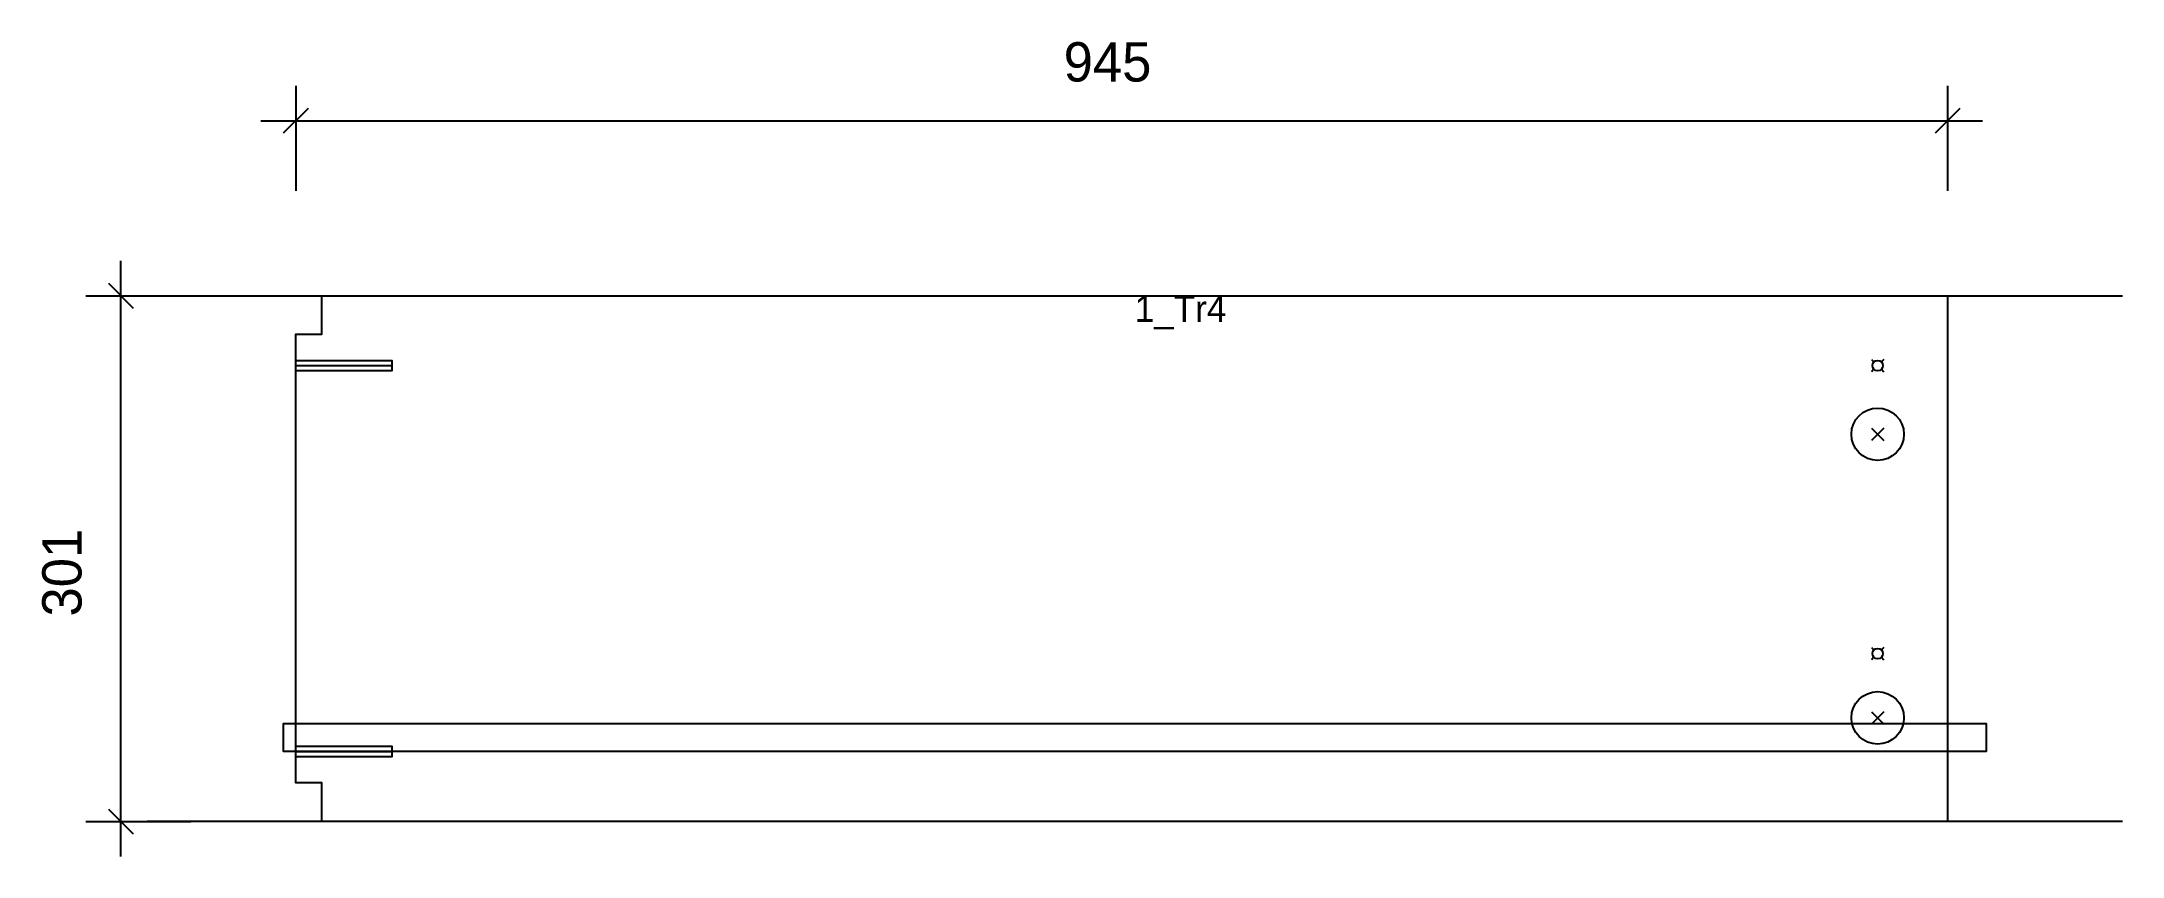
# Model space of a CAD drawing. Header units: millimetres. Extents: x -145 to 1045, y -20 to 446.
import ezdxf
from ezdxf.enums import TextEntityAlignment as Align

# ---------------------------------------------------------------- set-up
doc = ezdxf.new("R2010")
doc.units = ezdxf.units.MM
for name, color, linetype in [('CONTOUR', 7, 'CONTINUOUS'), ('CUT_RISER', 7, 'CONTINUOUS'), ('DIMLINES', 7, 'CONTINUOUS'), ('DIMLINESTEXT', 7, 'CONTINUOUS'), ('DRILLINGSOTHER', 7, 'CONTINUOUS'), ('DRILLINGSSIDE', 7, 'CONTINUOUS'), ('EXTRATREADBACKPROFILELINES', 7, 'CONTINUOUS'), ('EXTRATREADBACKPROFILELINESTEXT', 7, 'CONTINUOUS'), ('EXTRATREADFRONTPROFILELINES', 7, 'CONTINUOUS')]:
    doc.layers.add(name, color=color, linetype=linetype)

msp = doc.modelspace()

# ---------------------------------------------------------------- linework, layer by layer
at = {"layer": 'CONTOUR', "color": 0, "linetype": '0'}
msp.add_lwpolyline([(945, 300.752), (945, 0), (15, 0), (15, 22), (0, 22), (0, 278.752), (15, 278.752), (15, 300.752), (945, 300.752)], dxfattribs=at)
at = {"layer": 'CUT_RISER', "color": 1, "linetype": '1'}
msp.add_lwpolyline([(961, 40), (953, 40), (919.214, 40), (885.429, 40), (851.643, 40), (817.857, 40), (784.071, 40), (750.286, 40), (716.5, 40), (682.714, 40), (648.929, 40), (615.143, 40), (581.357, 40), (547.571, 40), (513.786, 40), (480, 40), (472, 40), (438.214, 40), (404.429, 40), (370.643, 40), (336.857, 40), (303.071, 40), (269.286, 40), (235.5, 40), (201.714, 40), (167.929, 40), (134.143, 40), (100.357, 40), (66.571, 40), (32.786, 40), (-1, 40), (-2.2, 40), (-7, 40), (-7, 43.2), (-7, 56), (-5.8, 56), (-1, 56), (7, 56), (39.897, 56), (72.793, 56), (105.69, 56), (138.586, 56), (171.483, 56), (204.379, 56), (237.276, 56), (270.172, 56), (303.069, 56), (335.966, 56), (368.862, 56), (401.759, 56), (434.655, 56), (467.552, 56), (500.448, 56), (533.345, 56), (566.241, 56), (599.138, 56), (632.034, 56), (664.931, 56), (697.828, 56), (730.724, 56), (763.621, 56), (796.517, 56), (829.414, 56), (862.31, 56), (895.207, 56), (928.103, 56), (961, 56), (962.2, 56), (967, 56), (967, 52.8), (967, 40), (965.8, 40), (961, 40)], dxfattribs=at)
at = {"layer": 'DIMLINES', "color": 0}
for p, q in [((0, 420.752), (0, 360.752)), ((945, 420.752), (945, 360.752)), ((7.071, 407.823), (-7.071, 393.681)), ((952.071, 407.823), (937.929, 393.681)), ((-20, 400.752), (965, 400.752)), ((-100, -20), (-100, 320.752)), ((-120, 300.752), (-60, 300.752)), ((-107.071, 307.823), (-92.929, 293.681)), ((-120, 0), (-60, 0)), ((-107.071, 7.071), (-92.929, -7.071))]:
    msp.add_line(p, q, dxfattribs=at)
at = {"layer": 'DRILLINGSOTHER', "color": 3}
for p, q in [((901.466, 264.288), (902.879, 262.874)), ((908.536, 264.288), (907.121, 262.874)), ((902.879, 258.631), (901.464, 257.217)), ((907.121, 258.631), (908.534, 257.217)), ((908.536, 225.029), (901.464, 217.958)), ((901.466, 225.029), (908.534, 217.958)), ((901.466, 99.536), (902.879, 98.121)), ((908.536, 99.536), (907.121, 98.121)), ((902.879, 93.879), (901.464, 92.464)), ((907.121, 93.879), (908.534, 92.464)), ((908.536, 62.779), (901.464, 55.708)), ((901.466, 62.779), (908.534, 55.708))]:
    msp.add_line(p, q, dxfattribs=at)
for centre, radius in [((905, 260.752), 3), ((905, 221.493), 15), ((905, 96), 3), ((905, 59.243), 15)]:
    msp.add_circle(centre, radius, dxfattribs=at)
at = {"layer": 'DRILLINGSSIDE', "color": 3}
for p, q in [((0, 260.752), (55, 260.752)), ((0, 40), (55, 40))]:
    msp.add_line(p, q, dxfattribs=at)
at = {"layer": 'DRILLINGSSIDE', "color": 3, "linetype": '3'}
for points in [[(0, 263.752), (55, 263.752), (55, 257.752), (0, 257.752)], [(0, 43), (55, 43), (55, 37), (0, 37)]]:
    msp.add_lwpolyline(points, dxfattribs=at)
at = {"layer": 'EXTRATREADBACKPROFILELINES', "color": 2}
msp.add_line((-85, 300.752), (1045, 300.752), dxfattribs=at)
at = {"layer": 'EXTRATREADFRONTPROFILELINES', "color": 2}
msp.add_line((1045, 0), (-85, 0), dxfattribs=at)

# ---------------------------------------------------------------- texts
at = {"layer": 'DIMLINESTEXT'}
msp.add_text('945', height=22.5, dxfattribs=at).set_placement((439.334, 445.752), align=Align.TOP_LEFT)
msp.add_text('301', height=22.5, rotation=90, dxfattribs=at).set_placement((-145, 117.21), align=Align.TOP_LEFT)
at = {"layer": 'EXTRATREADBACKPROFILELINESTEXT'}
msp.add_text('1_Tr4', height=15, dxfattribs=at).set_placement((480, 300.752), align=Align.TOP_LEFT)

doc.saveas('drawing.dxf')
